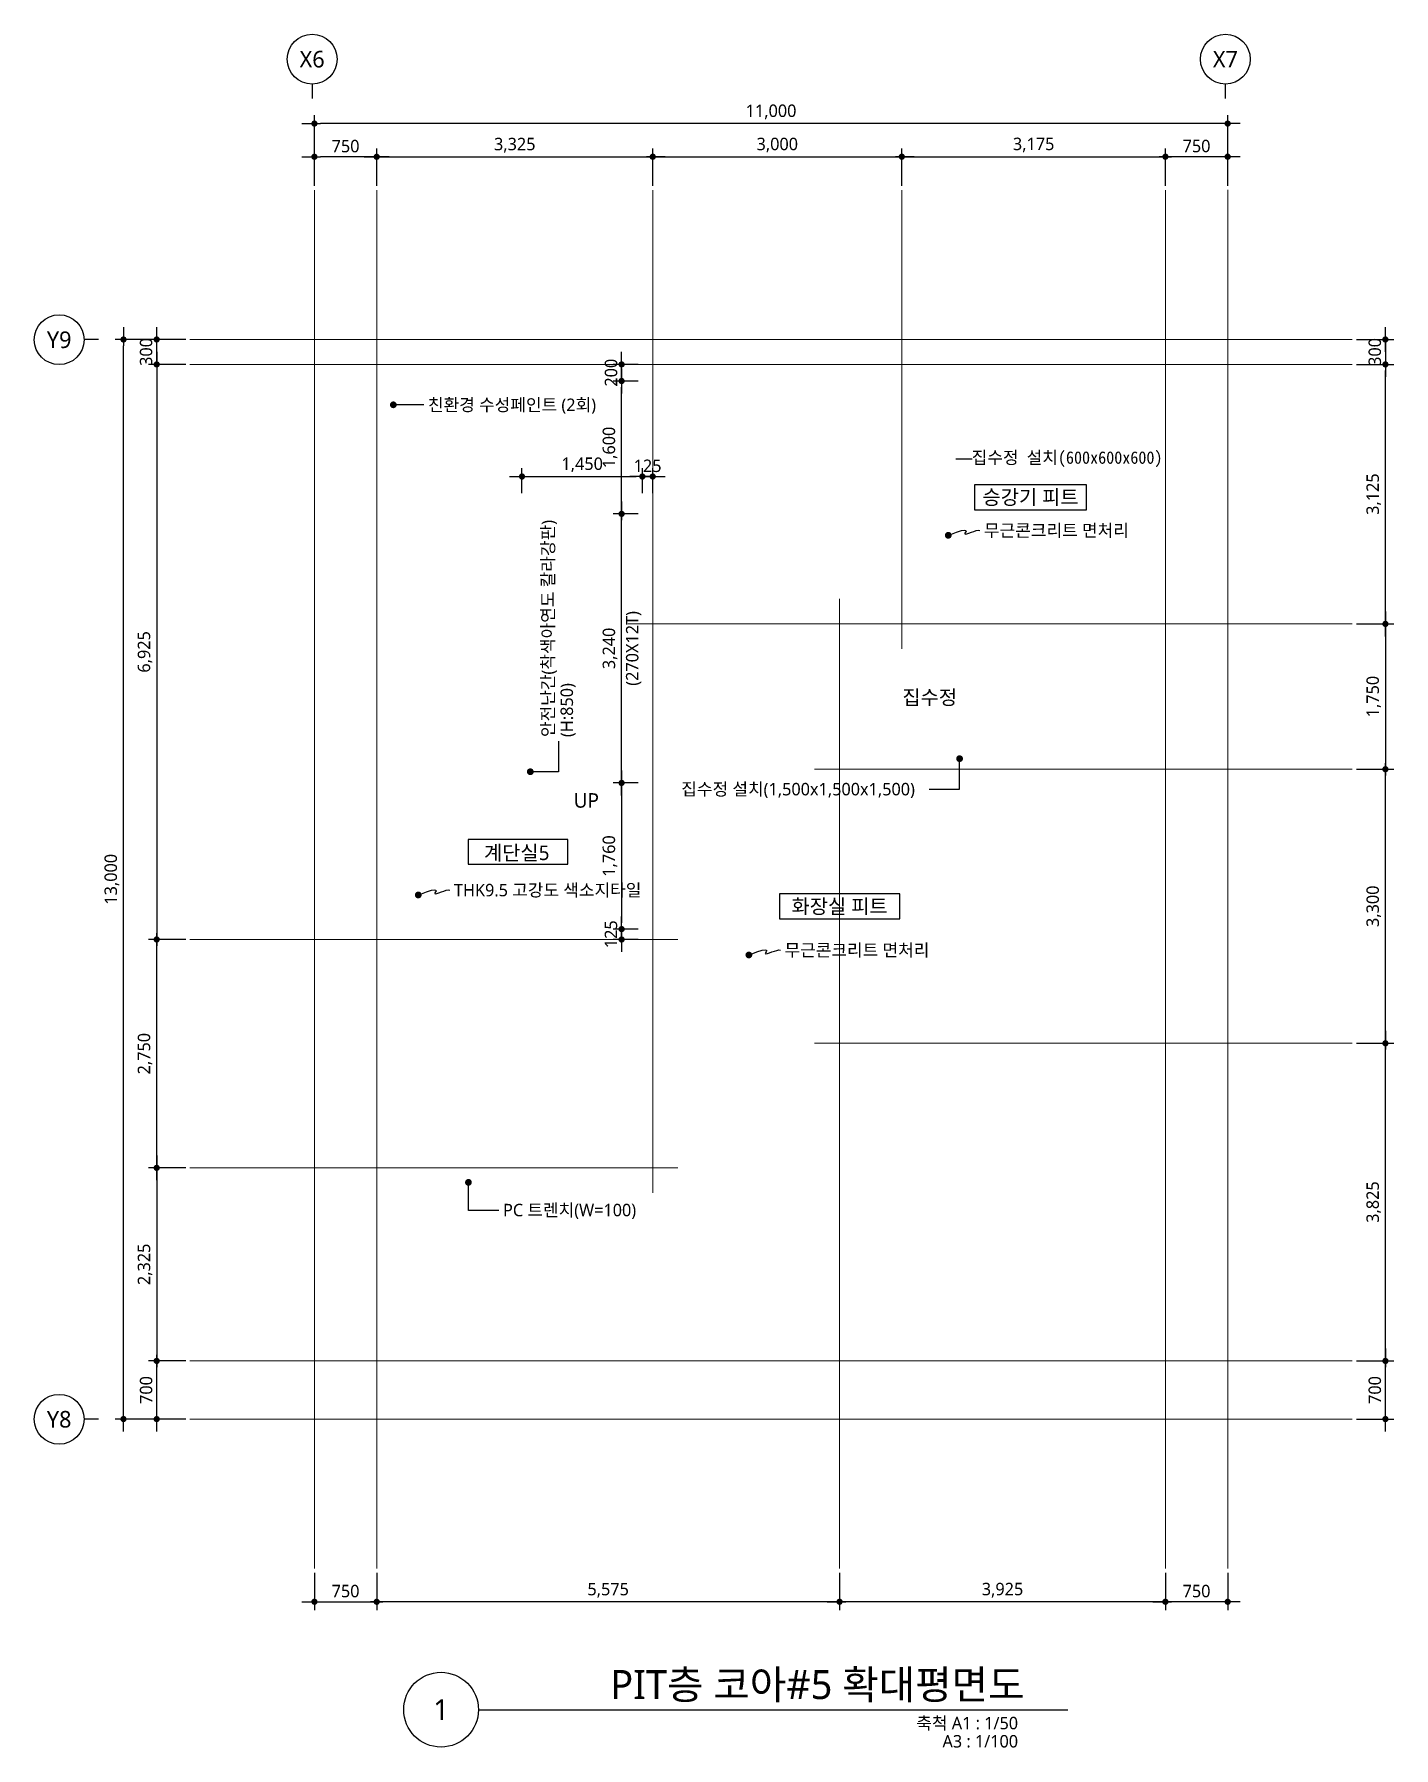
# Model space of a CAD drawing. Header units: millimetres. Extents: x 3320976 to 3527701, y 1183647 to 1243117.
# Drawn here: x 3320976 to 3337351, y 1221647 to 1242280 of the extents above; entities that cross this region are included whole.
import ezdxf
from ezdxf.enums import TextEntityAlignment as Align

# ---------------------------------------------------------------- set-up
doc = ezdxf.new("R2010")
doc.units = ezdxf.units.MM
doc.header["$MEASUREMENT"] = 0
doc.linetypes.add('CEN', pattern=[62, 60, -1, 0, -1])
doc.layers.get('0').update_dxf_attribs({"linetype": 'CONTINUOUS'})
for name, color, linetype, lineweight in [('A-AXIS-BUBL', 7, 'CONTINUOUS', 25), ('A-CNTL', 1, 'CEN', 15), ('A-DIMS', 7, 'CONTINUOUS', 25), ('A-MKXS-LEAD', 7, 'CONTINUOUS', 25), ('A-MKXS-TEXT1', 3, 'CONTINUOUS', 25), ('A-MKXX-NAME', 3, 'CONTINUOUS', 25), ('A-MKXX-SYMB', 7, 'CONTINUOUS', 25), ('A-XXXX-SYMB', 7, 'CONTINUOUS', 25), ('A-XXXX-TXT1', 3, 'CONTINUOUS', 25), ('A-XXXX-TXT2', 3, 'CONTINUOUS', 25)]:
    doc.layers.add(name, color=color, linetype=linetype, lineweight=lineweight)
doc.styles.add('HY울릉도L', font='')
doc.styles.add('돋움', font='')
doc.styles.add('맑은고딕', font='malgun.ttf')
doc.styles.get('HY울릉도L').set_extended_font_data('HYwulM')
doc.styles.get('돋움').set_extended_font_data('DotumChe')
doc.dimstyles.new('CDIM', dxfattribs={"dimtxt": 3, "dimasz": 1.5, "dimexe": 2, "dimexo": 1, "dimgap": 1, "dimtad": 1, "dimdec": 0, "dimrnd": 0.5, "dimzin": 0, "dimdsep": 32, "dimlunit": 6, "dimtxsty": 'HY울릉도L', "dimblk1": '_CIDOT', "dimblk2": '_CIDOT', "dimsah": 1, "dimcen": 5.5, "dimclrd": 2, "dimclre": 2, "dimclrt": 7, "dimadec": 0, "dimazin": 0, "dimtfac": 1, "dimtdec": 0, "dimtix": 1, "dimtmove": 2, "dimatfit": 1, "dimldrblk": '_CIDOT', "dimfxl": 1, "dimtolj": 1, "dimtzin": 0, "dimlwd": -1, "dimarcsym": 0})

# ---------------------------------------------------------------- blocks, each defined once
blk = doc.blocks.new('_CIDOT')
at = {"color": 0, "linetype": 'ByBlock'}
blk.add_line((2, 0), (-1, 0), dxfattribs=at)
at = {"color": 0, "linetype": 'ByBlock', "const_width": 0.5}
blk.add_lwpolyline([(-0.25, 0, 1), (0.25, 0, 1)], format="xyb", close=True, dxfattribs=at)
blk = doc.blocks.new('*D107')
at = {"layer": 'A-DIMS', "lineweight": -2, "transparency": 16777216}
for p, q in [((3324351, 1240455), (3324351, 1241305)), ((3335351, 1240455), (3335351, 1241305))]:
    blk.add_line(p, q, dxfattribs=at)
at = {"layer": 'A-DIMS', "transparency": 16777216}
blk.add_line((3335276, 1241205), (3324426, 1241205), dxfattribs=at)
at = {"layer": 'A-DIMS', "transparency": 16777216, "xscale": 75, "yscale": 75, "zscale": 75, "rotation": 180}
blk.add_blockref('_CIDOT', (3324351, 1241205), dxfattribs=at)
at = {"layer": 'A-DIMS', "transparency": 16777216, "xscale": 75, "yscale": 75, "zscale": 75}
blk.add_blockref('_CIDOT', (3335351, 1241205), dxfattribs=at)
at = {"layer": 'A-DIMS', "color": 3, "transparency": 16777216, "insert": (3329851, 1241346), "char_height": 150, "attachment_point": 5, "style": '맑은고딕'}
blk.add_mtext('\\A1;11,000', dxfattribs=at)
blk = doc.blocks.new('*D108')
at = {"layer": 'A-DIMS', "lineweight": -2, "transparency": 16777216}
for p, q in [((3324351, 1240455), (3324351, 1240905)), ((3325101, 1240455), (3325101, 1240905))]:
    blk.add_line(p, q, dxfattribs=at)
at = {"layer": 'A-DIMS', "transparency": 16777216}
blk.add_line((3325026, 1240805), (3324426, 1240805), dxfattribs=at)
at = {"layer": 'A-DIMS', "transparency": 16777216, "xscale": 75, "yscale": 75, "zscale": 75, "rotation": 180}
blk.add_blockref('_CIDOT', (3324351, 1240805), dxfattribs=at)
at = {"layer": 'A-DIMS', "transparency": 16777216, "xscale": 75, "yscale": 75, "zscale": 75}
blk.add_blockref('_CIDOT', (3325101, 1240805), dxfattribs=at)
at = {"layer": 'A-DIMS', "color": 3, "transparency": 16777216, "insert": (3324726, 1240933), "char_height": 150, "attachment_point": 5, "style": '맑은고딕'}
blk.add_mtext('\\A1;750', dxfattribs=at)
blk = doc.blocks.new('*D109')
at = {"layer": 'A-DIMS', "lineweight": -2, "transparency": 16777216}
for p, q in [((3322801, 1238605), (3321951, 1238605)), ((3322801, 1225605), (3321951, 1225605))]:
    blk.add_line(p, q, dxfattribs=at)
at = {"layer": 'A-DIMS', "transparency": 16777216}
blk.add_line((3322051, 1225680), (3322051, 1238530), dxfattribs=at)
at = {"layer": 'A-DIMS', "transparency": 16777216, "xscale": 75, "yscale": 75, "zscale": 75}
for p, rotation in [((3322051, 1238605), 90), ((3322051, 1225605), 270)]:
    blk.add_blockref('_CIDOT', p, dxfattribs=dict(at, rotation=rotation))
at = {"layer": 'A-DIMS', "color": 3, "transparency": 16777216, "insert": (3321911, 1232105), "char_height": 150, "attachment_point": 5, "rotation": 90, "style": '맑은고딕'}
blk.add_mtext('\\A1;13,000', dxfattribs=at)
blk = doc.blocks.new('*D110')
at = {"layer": 'A-DIMS', "lineweight": -2, "transparency": 16777216}
for p, q in [((3322801, 1226305), (3322351, 1226305)), ((3322801, 1225605), (3322351, 1225605))]:
    blk.add_line(p, q, dxfattribs=at)
at = {"layer": 'A-DIMS', "transparency": 16777216}
blk.add_line((3322451, 1225680), (3322451, 1226230), dxfattribs=at)
at = {"layer": 'A-DIMS', "transparency": 16777216, "xscale": 75, "yscale": 75, "zscale": 75}
for p, rotation in [((3322451, 1226305), 90), ((3322451, 1225605), 270)]:
    blk.add_blockref('_CIDOT', p, dxfattribs=dict(at, rotation=rotation))
at = {"layer": 'A-DIMS', "color": 3, "transparency": 16777216, "insert": (3322324, 1225955), "char_height": 150, "attachment_point": 5, "rotation": 90, "style": '맑은고딕'}
blk.add_mtext('\\A1;700', dxfattribs=at)
blk = doc.blocks.new('*D111')
at = {"layer": 'A-DIMS', "lineweight": -2, "transparency": 16777216}
for p, q in [((3322801, 1238605), (3322351, 1238605)), ((3322801, 1238305), (3322351, 1238305))]:
    blk.add_line(p, q, dxfattribs=at)
at = {"layer": 'A-DIMS', "transparency": 16777216}
for p, q in [((3322451, 1238680), (3322451, 1238755)), ((3322451, 1238305), (3322451, 1238605)), ((3322451, 1238230), (3322451, 1238155))]:
    blk.add_line(p, q, dxfattribs=at)
at = {"layer": 'A-DIMS', "transparency": 16777216, "xscale": 75, "yscale": 75, "zscale": 75}
for p, rotation in [((3322451, 1238605), 270), ((3322451, 1238305), 90)]:
    blk.add_blockref('_CIDOT', p, dxfattribs=dict(at, rotation=rotation))
at = {"layer": 'A-DIMS', "color": 3, "transparency": 16777216, "insert": (3322324, 1238455), "char_height": 150, "attachment_point": 5, "rotation": 90, "style": '맑은고딕'}
blk.add_mtext('\\A1;300', dxfattribs=at)
blk = doc.blocks.new('*D112')
at = {"layer": 'A-DIMS', "lineweight": -2, "transparency": 16777216}
for p, q in [((3336901, 1230130), (3337351, 1230130)), ((3336901, 1226305), (3337351, 1226305))]:
    blk.add_line(p, q, dxfattribs=at)
at = {"layer": 'A-DIMS', "transparency": 16777216}
blk.add_line((3337251, 1226380), (3337251, 1230055), dxfattribs=at)
at = {"layer": 'A-DIMS', "transparency": 16777216, "xscale": 75, "yscale": 75, "zscale": 75}
for p, rotation in [((3337251, 1230130), 90), ((3337251, 1226305), 270)]:
    blk.add_blockref('_CIDOT', p, dxfattribs=dict(at, rotation=rotation))
at = {"layer": 'A-DIMS', "color": 3, "transparency": 16777216, "insert": (3337111, 1228218), "char_height": 150, "attachment_point": 5, "rotation": 90, "style": '맑은고딕'}
blk.add_mtext('\\A1;3,825', dxfattribs=at)
blk = doc.blocks.new('*D113')
at = {"layer": 'A-DIMS', "lineweight": -2, "transparency": 16777216}
for p, q in [((3336901, 1226305), (3337351, 1226305)), ((3336901, 1225605), (3337351, 1225605))]:
    blk.add_line(p, q, dxfattribs=at)
at = {"layer": 'A-DIMS', "transparency": 16777216}
blk.add_line((3337251, 1225680), (3337251, 1226230), dxfattribs=at)
at = {"layer": 'A-DIMS', "transparency": 16777216, "xscale": 75, "yscale": 75, "zscale": 75}
for p, rotation in [((3337251, 1226305), 90), ((3337251, 1225605), 270)]:
    blk.add_blockref('_CIDOT', p, dxfattribs=dict(at, rotation=rotation))
at = {"layer": 'A-DIMS', "color": 3, "transparency": 16777216, "insert": (3337124, 1225955), "char_height": 150, "attachment_point": 5, "rotation": 90, "style": '맑은고딕'}
blk.add_mtext('\\A1;700', dxfattribs=at)
blk = doc.blocks.new('*D114')
at = {"layer": 'A-DIMS', "lineweight": -2, "transparency": 16777216}
for p, q in [((3334601, 1223755), (3334601, 1223305)), ((3335351, 1223755), (3335351, 1223305))]:
    blk.add_line(p, q, dxfattribs=at)
at = {"layer": 'A-DIMS', "transparency": 16777216}
blk.add_line((3335276, 1223405), (3334676, 1223405), dxfattribs=at)
at = {"layer": 'A-DIMS', "transparency": 16777216, "xscale": 75, "yscale": 75, "zscale": 75, "rotation": 180}
blk.add_blockref('_CIDOT', (3334601, 1223405), dxfattribs=at)
at = {"layer": 'A-DIMS', "transparency": 16777216, "xscale": 75, "yscale": 75, "zscale": 75}
blk.add_blockref('_CIDOT', (3335351, 1223405), dxfattribs=at)
at = {"layer": 'A-DIMS', "color": 3, "transparency": 16777216, "insert": (3334976, 1223533), "char_height": 150, "attachment_point": 5, "style": '맑은고딕'}
blk.add_mtext('\\A1;750', dxfattribs=at)
blk = doc.blocks.new('*D125')
at = {"layer": 'A-DIMS', "lineweight": -2, "transparency": 16777216}
for p, q in [((3322801, 1238305), (3322351, 1238305)), ((3322801, 1231380), (3322351, 1231380))]:
    blk.add_line(p, q, dxfattribs=at)
at = {"layer": 'A-DIMS', "transparency": 16777216}
blk.add_line((3322451, 1238230), (3322451, 1231455), dxfattribs=at)
at = {"layer": 'A-DIMS', "transparency": 16777216, "xscale": 75, "yscale": 75, "zscale": 75}
for p, rotation in [((3322451, 1238305), 90), ((3322451, 1231380), 270)]:
    blk.add_blockref('_CIDOT', p, dxfattribs=dict(at, rotation=rotation))
at = {"layer": 'A-DIMS', "color": 3, "transparency": 16777216, "insert": (3322311, 1234843), "char_height": 150, "attachment_point": 5, "rotation": 90, "style": '맑은고딕'}
blk.add_mtext('\\A1;6,925', dxfattribs=at)
blk = doc.blocks.new('*D126')
at = {"layer": 'A-DIMS', "lineweight": -2, "transparency": 16777216}
for p, q in [((3322801, 1228630), (3322351, 1228630)), ((3322801, 1226305), (3322351, 1226305))]:
    blk.add_line(p, q, dxfattribs=at)
at = {"layer": 'A-DIMS', "transparency": 16777216}
blk.add_line((3322451, 1228555), (3322451, 1226380), dxfattribs=at)
at = {"layer": 'A-DIMS', "transparency": 16777216, "xscale": 75, "yscale": 75, "zscale": 75}
for p, rotation in [((3322451, 1228630), 90), ((3322451, 1226305), 270)]:
    blk.add_blockref('_CIDOT', p, dxfattribs=dict(at, rotation=rotation))
at = {"layer": 'A-DIMS', "color": 3, "transparency": 16777216, "insert": (3322311, 1227468), "char_height": 150, "attachment_point": 5, "rotation": 90, "style": '맑은고딕'}
blk.add_mtext('\\A1;2,325', dxfattribs=at)
blk = doc.blocks.new('*D127')
at = {"layer": 'A-DIMS', "lineweight": -2, "transparency": 16777216}
for p, q in [((3322801, 1231380), (3322351, 1231380)), ((3322801, 1228630), (3322351, 1228630))]:
    blk.add_line(p, q, dxfattribs=at)
at = {"layer": 'A-DIMS', "transparency": 16777216}
blk.add_line((3322451, 1228705), (3322451, 1231305), dxfattribs=at)
at = {"layer": 'A-DIMS', "transparency": 16777216, "xscale": 75, "yscale": 75, "zscale": 75}
for p, rotation in [((3322451, 1231380), 90), ((3322451, 1228630), 270)]:
    blk.add_blockref('_CIDOT', p, dxfattribs=dict(at, rotation=rotation))
at = {"layer": 'A-DIMS', "color": 3, "transparency": 16777216, "insert": (3322311, 1230005), "char_height": 150, "attachment_point": 5, "rotation": 90, "style": '맑은고딕'}
blk.add_mtext('\\A1;2,750', dxfattribs=at)
blk = doc.blocks.new('*D115')
at = {"layer": 'A-DIMS', "lineweight": -2, "transparency": 16777216}
for p, q in [((3330676, 1223755), (3330676, 1223305)), ((3334601, 1223755), (3334601, 1223305))]:
    blk.add_line(p, q, dxfattribs=at)
at = {"layer": 'A-DIMS', "transparency": 16777216}
blk.add_line((3334526, 1223405), (3330751, 1223405), dxfattribs=at)
at = {"layer": 'A-DIMS', "transparency": 16777216, "xscale": 75, "yscale": 75, "zscale": 75, "rotation": 180}
blk.add_blockref('_CIDOT', (3330676, 1223405), dxfattribs=at)
at = {"layer": 'A-DIMS', "transparency": 16777216, "xscale": 75, "yscale": 75, "zscale": 75}
blk.add_blockref('_CIDOT', (3334601, 1223405), dxfattribs=at)
at = {"layer": 'A-DIMS', "color": 3, "transparency": 16777216, "insert": (3332639, 1223545), "char_height": 150, "attachment_point": 5, "style": '맑은고딕'}
blk.add_mtext('\\A1;3,925', dxfattribs=at)
blk = doc.blocks.new('*D116')
at = {"layer": 'A-DIMS', "lineweight": -2, "transparency": 16777216}
for p, q in [((3324351, 1223755), (3324351, 1223305)), ((3325101, 1223755), (3325101, 1223305))]:
    blk.add_line(p, q, dxfattribs=at)
at = {"layer": 'A-DIMS', "transparency": 16777216}
blk.add_line((3324426, 1223405), (3325026, 1223405), dxfattribs=at)
at = {"layer": 'A-DIMS', "transparency": 16777216, "xscale": 75, "yscale": 75, "zscale": 75, "rotation": 180}
blk.add_blockref('_CIDOT', (3324351, 1223405), dxfattribs=at)
at = {"layer": 'A-DIMS', "transparency": 16777216, "xscale": 75, "yscale": 75, "zscale": 75}
blk.add_blockref('_CIDOT', (3325101, 1223405), dxfattribs=at)
at = {"layer": 'A-DIMS', "color": 3, "transparency": 16777216, "insert": (3324726, 1223533), "char_height": 150, "attachment_point": 5, "style": '맑은고딕'}
blk.add_mtext('\\A1;750', dxfattribs=at)
blk = doc.blocks.new('*D117')
at = {"layer": 'A-DIMS', "lineweight": -2, "transparency": 16777216}
for p, q in [((3325101, 1223755), (3325101, 1223305)), ((3330676, 1223755), (3330676, 1223305))]:
    blk.add_line(p, q, dxfattribs=at)
at = {"layer": 'A-DIMS', "transparency": 16777216}
blk.add_line((3330601, 1223405), (3325176, 1223405), dxfattribs=at)
at = {"layer": 'A-DIMS', "transparency": 16777216, "xscale": 75, "yscale": 75, "zscale": 75, "rotation": 180}
blk.add_blockref('_CIDOT', (3325101, 1223405), dxfattribs=at)
at = {"layer": 'A-DIMS', "transparency": 16777216, "xscale": 75, "yscale": 75, "zscale": 75}
blk.add_blockref('_CIDOT', (3330676, 1223405), dxfattribs=at)
at = {"layer": 'A-DIMS', "color": 3, "transparency": 16777216, "insert": (3327889, 1223544), "char_height": 150, "attachment_point": 5, "style": '맑은고딕'}
blk.add_mtext('\\A1;5,575', dxfattribs=at)
blk = doc.blocks.new('*D118')
at = {"layer": 'A-DIMS', "lineweight": -2, "transparency": 16777216}
for p, q in [((3336901, 1235180), (3337351, 1235180)), ((3336901, 1233430), (3337351, 1233430))]:
    blk.add_line(p, q, dxfattribs=at)
at = {"layer": 'A-DIMS', "transparency": 16777216}
blk.add_line((3337251, 1235105), (3337251, 1233505), dxfattribs=at)
at = {"layer": 'A-DIMS', "transparency": 16777216, "xscale": 75, "yscale": 75, "zscale": 75}
for p, rotation in [((3337251, 1235180), 90), ((3337251, 1233430), 270)]:
    blk.add_blockref('_CIDOT', p, dxfattribs=dict(at, rotation=rotation))
at = {"layer": 'A-DIMS', "color": 3, "transparency": 16777216, "insert": (3337111, 1234305), "char_height": 150, "attachment_point": 5, "rotation": 90, "style": '맑은고딕'}
blk.add_mtext('\\A1;1,750', dxfattribs=at)
blk = doc.blocks.new('*D119')
at = {"layer": 'A-DIMS', "lineweight": -2, "transparency": 16777216}
for p, q in [((3336901, 1238605), (3337351, 1238605)), ((3336901, 1238305), (3337351, 1238305))]:
    blk.add_line(p, q, dxfattribs=at)
at = {"layer": 'A-DIMS', "transparency": 16777216}
for p, q in [((3337251, 1238680), (3337251, 1238755)), ((3337251, 1238605), (3337251, 1238305)), ((3337251, 1238230), (3337251, 1238155))]:
    blk.add_line(p, q, dxfattribs=at)
at = {"layer": 'A-DIMS', "transparency": 16777216, "xscale": 75, "yscale": 75, "zscale": 75}
for p, rotation in [((3337251, 1238605), 270), ((3337251, 1238305), 90)]:
    blk.add_blockref('_CIDOT', p, dxfattribs=dict(at, rotation=rotation))
at = {"layer": 'A-DIMS', "color": 3, "transparency": 16777216, "insert": (3337124, 1238455), "char_height": 150, "attachment_point": 5, "rotation": 90, "style": '맑은고딕'}
blk.add_mtext('\\A1;300', dxfattribs=at)
blk = doc.blocks.new('*D120')
at = {"layer": 'A-DIMS', "lineweight": -2, "transparency": 16777216}
for p, q in [((3336901, 1238305), (3337351, 1238305)), ((3336901, 1235180), (3337351, 1235180))]:
    blk.add_line(p, q, dxfattribs=at)
at = {"layer": 'A-DIMS', "transparency": 16777216}
blk.add_line((3337251, 1235255), (3337251, 1238230), dxfattribs=at)
at = {"layer": 'A-DIMS', "transparency": 16777216, "xscale": 75, "yscale": 75, "zscale": 75}
for p, rotation in [((3337251, 1238305), 90), ((3337251, 1235180), 270)]:
    blk.add_blockref('_CIDOT', p, dxfattribs=dict(at, rotation=rotation))
at = {"layer": 'A-DIMS', "color": 3, "transparency": 16777216, "insert": (3337111, 1236743), "char_height": 150, "attachment_point": 5, "rotation": 90, "style": '맑은고딕'}
blk.add_mtext('\\A1;3,125', dxfattribs=at)
blk = doc.blocks.new('*D121')
at = {"layer": 'A-DIMS', "lineweight": -2, "transparency": 16777216}
for p, q in [((3334601, 1240456), (3334601, 1240906)), ((3335351, 1240455), (3335351, 1240906))]:
    blk.add_line(p, q, dxfattribs=at)
at = {"layer": 'A-DIMS', "transparency": 16777216}
blk.add_line((3335276, 1240806), (3334676, 1240806), dxfattribs=at)
at = {"layer": 'A-DIMS', "transparency": 16777216, "xscale": 75, "yscale": 75, "zscale": 75, "rotation": 180}
blk.add_blockref('_CIDOT', (3334601, 1240806), dxfattribs=at)
at = {"layer": 'A-DIMS', "transparency": 16777216, "xscale": 75, "yscale": 75, "zscale": 75}
blk.add_blockref('_CIDOT', (3335351, 1240806), dxfattribs=at)
at = {"layer": 'A-DIMS', "color": 3, "transparency": 16777216, "insert": (3334976, 1240934), "char_height": 150, "attachment_point": 5, "style": '맑은고딕'}
blk.add_mtext('\\A1;750', dxfattribs=at)
blk = doc.blocks.new('*D122')
at = {"layer": 'A-DIMS', "lineweight": -2, "transparency": 16777216}
for p, q in [((3331426, 1240455), (3331426, 1240906)), ((3334601, 1240456), (3334601, 1240906))]:
    blk.add_line(p, q, dxfattribs=at)
at = {"layer": 'A-DIMS', "transparency": 16777216}
blk.add_line((3331501, 1240806), (3334526, 1240806), dxfattribs=at)
at = {"layer": 'A-DIMS', "transparency": 16777216, "xscale": 75, "yscale": 75, "zscale": 75, "rotation": 180}
blk.add_blockref('_CIDOT', (3331426, 1240806), dxfattribs=at)
at = {"layer": 'A-DIMS', "transparency": 16777216, "xscale": 75, "yscale": 75, "zscale": 75}
blk.add_blockref('_CIDOT', (3334601, 1240806), dxfattribs=at)
at = {"layer": 'A-DIMS', "color": 3, "transparency": 16777216, "insert": (3333014, 1240947), "char_height": 150, "attachment_point": 5, "style": '맑은고딕'}
blk.add_mtext('\\A1;3,175', dxfattribs=at)
blk = doc.blocks.new('*D123')
at = {"layer": 'A-DIMS', "lineweight": -2, "transparency": 16777216}
for p, q in [((3325101, 1240455), (3325101, 1240905)), ((3328426, 1240455), (3328426, 1240905))]:
    blk.add_line(p, q, dxfattribs=at)
at = {"layer": 'A-DIMS', "transparency": 16777216}
blk.add_line((3325176, 1240805), (3328351, 1240805), dxfattribs=at)
at = {"layer": 'A-DIMS', "transparency": 16777216, "xscale": 75, "yscale": 75, "zscale": 75, "rotation": 180}
blk.add_blockref('_CIDOT', (3325101, 1240805), dxfattribs=at)
at = {"layer": 'A-DIMS', "transparency": 16777216, "xscale": 75, "yscale": 75, "zscale": 75}
blk.add_blockref('_CIDOT', (3328426, 1240805), dxfattribs=at)
at = {"layer": 'A-DIMS', "color": 3, "transparency": 16777216, "insert": (3326764, 1240945), "char_height": 150, "attachment_point": 5, "style": '맑은고딕'}
blk.add_mtext('\\A1;3,325', dxfattribs=at)
blk = doc.blocks.new('*D124')
at = {"layer": 'A-DIMS', "lineweight": -2, "transparency": 16777216}
for p, q in [((3328426, 1240455), (3328426, 1240906)), ((3331426, 1240456), (3331426, 1240906))]:
    blk.add_line(p, q, dxfattribs=at)
at = {"layer": 'A-DIMS', "transparency": 16777216}
blk.add_line((3328501, 1240806), (3331351, 1240806), dxfattribs=at)
at = {"layer": 'A-DIMS', "transparency": 16777216, "xscale": 75, "yscale": 75, "zscale": 75, "rotation": 180}
blk.add_blockref('_CIDOT', (3328426, 1240806), dxfattribs=at)
at = {"layer": 'A-DIMS', "transparency": 16777216, "xscale": 75, "yscale": 75, "zscale": 75}
blk.add_blockref('_CIDOT', (3331426, 1240806), dxfattribs=at)
at = {"layer": 'A-DIMS', "color": 3, "transparency": 16777216, "insert": (3329926, 1240946), "char_height": 150, "attachment_point": 5, "style": '맑은고딕'}
blk.add_mtext('\\A1;3,000', dxfattribs=at)
blk = doc.blocks.new('*D128')
at = {"layer": 'A-DIMS', "lineweight": -2, "transparency": 16777216}
for p, q in [((3336901, 1233430), (3337351, 1233430)), ((3336901, 1230130), (3337351, 1230130))]:
    blk.add_line(p, q, dxfattribs=at)
at = {"layer": 'A-DIMS', "transparency": 16777216}
blk.add_line((3337251, 1230205), (3337251, 1233355), dxfattribs=at)
at = {"layer": 'A-DIMS', "transparency": 16777216, "xscale": 75, "yscale": 75, "zscale": 75}
for p, rotation in [((3337251, 1233430), 90), ((3337251, 1230130), 270)]:
    blk.add_blockref('_CIDOT', p, dxfattribs=dict(at, rotation=rotation))
at = {"layer": 'A-DIMS', "color": 3, "transparency": 16777216, "insert": (3337111, 1231780), "char_height": 150, "attachment_point": 5, "rotation": 90, "style": '맑은고딕'}
blk.add_mtext('\\A1;3,300', dxfattribs=at)
blk = doc.blocks.new('*D209')
at = {"layer": 'A-DIMS', "lineweight": -2, "transparency": 16777216}
for p, q in [((3326851, 1236755), (3326851, 1237055)), ((3328301, 1236755), (3328301, 1237055))]:
    blk.add_line(p, q, dxfattribs=at)
at = {"layer": 'A-DIMS', "transparency": 16777216}
blk.add_line((3326926, 1236955), (3328226, 1236955), dxfattribs=at)
at = {"layer": 'A-DIMS', "transparency": 16777216, "xscale": 75, "yscale": 75, "zscale": 75, "rotation": 180}
blk.add_blockref('_CIDOT', (3326851, 1236955), dxfattribs=at)
at = {"layer": 'A-DIMS', "transparency": 16777216, "xscale": 75, "yscale": 75, "zscale": 75}
blk.add_blockref('_CIDOT', (3328301, 1236955), dxfattribs=at)
at = {"layer": 'A-DIMS', "color": 3, "transparency": 16777216, "insert": (3327576, 1237096), "char_height": 150, "attachment_point": 5, "style": '맑은고딕'}
blk.add_mtext('\\A1;1,450', dxfattribs=at)
blk = doc.blocks.new('*D210')
at = {"layer": 'A-DIMS', "transparency": 16777216}
for p, q in [((3328226, 1236955), (3328151, 1236955)), ((3328426, 1236955), (3328301, 1236955)), ((3328501, 1236955), (3328576, 1236955))]:
    blk.add_line(p, q, dxfattribs=at)
at = {"layer": 'A-DIMS', "lineweight": -2, "transparency": 16777216}
for p, q in [((3328301, 1236755), (3328301, 1237055)), ((3328426, 1236755), (3328426, 1237055))]:
    blk.add_line(p, q, dxfattribs=at)
at = {"layer": 'A-DIMS', "transparency": 16777216, "xscale": 75, "yscale": 75, "zscale": 75}
blk.add_blockref('_CIDOT', (3328301, 1236955), dxfattribs=at)
at = {"layer": 'A-DIMS', "transparency": 16777216, "xscale": 75, "yscale": 75, "zscale": 75, "rotation": 180}
blk.add_blockref('_CIDOT', (3328426, 1236955), dxfattribs=at)
at = {"layer": 'A-DIMS', "color": 3, "transparency": 16777216, "insert": (3328364, 1237083), "char_height": 150, "attachment_point": 5, "style": '맑은고딕'}
blk.add_mtext('\\A1;125', dxfattribs=at)
blk = doc.blocks.new('*D211')
at = {"layer": 'A-DIMS', "lineweight": -2, "transparency": 16777216}
for p, q in [((3328251, 1236505), (3327951, 1236505)), ((3328251, 1233265), (3327951, 1233265))]:
    blk.add_line(p, q, dxfattribs=at)
at = {"layer": 'A-DIMS', "transparency": 16777216}
blk.add_line((3328051, 1233340), (3328051, 1236430), dxfattribs=at)
at = {"layer": 'A-DIMS', "transparency": 16777216, "xscale": 75, "yscale": 75, "zscale": 75}
for p, rotation in [((3328051, 1236505), 90), ((3328051, 1233265), 270)]:
    blk.add_blockref('_CIDOT', p, dxfattribs=dict(at, rotation=rotation))
at = {"layer": 'A-DIMS', "color": 3, "transparency": 16777216, "char_height": 150, "attachment_point": 5, "rotation": 90, "style": '맑은고딕'}
for s, insert in [('\\A1;(270X12T)', (3328195, 1234885)), ('\\A1;3,240', (3327911, 1234885))]:
    blk.add_mtext(s, dxfattribs=dict(at, insert=insert))
blk = doc.blocks.new('*D212')
at = {"layer": 'A-DIMS', "lineweight": -2, "transparency": 16777216}
for p, q in [((3328251, 1233265), (3327951, 1233265)), ((3328251, 1231505), (3327951, 1231505))]:
    blk.add_line(p, q, dxfattribs=at)
at = {"layer": 'A-DIMS', "transparency": 16777216}
blk.add_line((3328051, 1233190), (3328051, 1231580), dxfattribs=at)
at = {"layer": 'A-DIMS', "transparency": 16777216, "xscale": 75, "yscale": 75, "zscale": 75}
for p, rotation in [((3328051, 1233265), 90), ((3328051, 1231505), 270)]:
    blk.add_blockref('_CIDOT', p, dxfattribs=dict(at, rotation=rotation))
at = {"layer": 'A-DIMS', "color": 3, "transparency": 16777216, "insert": (3327911, 1232385), "char_height": 150, "attachment_point": 5, "rotation": 90, "style": '맑은고딕'}
blk.add_mtext('\\A1;1,760', dxfattribs=at)
blk = doc.blocks.new('*D213')
at = {"layer": 'A-DIMS', "lineweight": -2, "transparency": 16777216}
for p, q in [((3328251, 1238105), (3327951, 1238105)), ((3328251, 1236505), (3327951, 1236505))]:
    blk.add_line(p, q, dxfattribs=at)
at = {"layer": 'A-DIMS', "transparency": 16777216}
blk.add_line((3328051, 1236580), (3328051, 1238030), dxfattribs=at)
at = {"layer": 'A-DIMS', "transparency": 16777216, "xscale": 75, "yscale": 75, "zscale": 75}
for p, rotation in [((3328051, 1238105), 90), ((3328051, 1236505), 270)]:
    blk.add_blockref('_CIDOT', p, dxfattribs=dict(at, rotation=rotation))
at = {"layer": 'A-DIMS', "color": 3, "transparency": 16777216, "insert": (3327911, 1237305), "char_height": 150, "attachment_point": 5, "rotation": 90, "style": '맑은고딕'}
blk.add_mtext('\\A1;1,600', dxfattribs=at)
blk = doc.blocks.new('*D214')
at = {"layer": 'A-DIMS', "transparency": 16777216}
for p, q in [((3328051, 1238380), (3328051, 1238455)), ((3328051, 1238105), (3328051, 1238305)), ((3328051, 1238030), (3328051, 1237955))]:
    blk.add_line(p, q, dxfattribs=at)
at = {"layer": 'A-DIMS', "lineweight": -2, "transparency": 16777216}
for p, q in [((3328251, 1238305), (3327951, 1238305)), ((3328251, 1238105), (3327951, 1238105))]:
    blk.add_line(p, q, dxfattribs=at)
at = {"layer": 'A-DIMS', "transparency": 16777216, "xscale": 75, "yscale": 75, "zscale": 75}
for p, rotation in [((3328051, 1238305), 270), ((3328051, 1238105), 90)]:
    blk.add_blockref('_CIDOT', p, dxfattribs=dict(at, rotation=rotation))
at = {"layer": 'A-DIMS', "color": 3, "transparency": 16777216, "insert": (3327924, 1238205), "char_height": 150, "attachment_point": 5, "rotation": 90, "style": '맑은고딕'}
blk.add_mtext('\\A1;200', dxfattribs=at)
blk = doc.blocks.new('*D215')
at = {"layer": 'A-DIMS', "transparency": 16777216}
for p, q in [((3328051, 1231580), (3328051, 1231655)), ((3328051, 1231505), (3328051, 1231380)), ((3328051, 1231305), (3328051, 1231230))]:
    blk.add_line(p, q, dxfattribs=at)
at = {"layer": 'A-DIMS', "lineweight": -2, "transparency": 16777216}
for p, q in [((3328251, 1231505), (3327951, 1231505)), ((3328251, 1231380), (3327951, 1231380))]:
    blk.add_line(p, q, dxfattribs=at)
at = {"layer": 'A-DIMS', "transparency": 16777216, "xscale": 75, "yscale": 75, "zscale": 75}
for p, rotation in [((3328051, 1231505), 270), ((3328051, 1231380), 90)]:
    blk.add_blockref('_CIDOT', p, dxfattribs=dict(at, rotation=rotation))
at = {"layer": 'A-DIMS', "color": 3, "transparency": 16777216, "insert": (3327923, 1231443), "char_height": 150, "attachment_point": 5, "rotation": 90, "style": '맑은고딕'}
blk.add_mtext('\\A1;125', dxfattribs=at)

msp = doc.modelspace()

# ---------------------------------------------------------------- linework, layer by layer
at = {"layer": 'A-AXIS-BUBL', "ltscale": 0.2}
for p, q in [((3324326.3, 1241505.4), (3324326.3, 1241680.4)), ((3335326.3, 1241505.4), (3335326.3, 1241680.4)), ((3321751.3, 1238605.4), (3321576.3, 1238605.4)), ((3321751.3, 1225605.4), (3321576.3, 1225605.4))]:
    msp.add_line(p, q, dxfattribs=at)
for centre in [(3324323.4, 1241980.4), (3335323.4, 1241980.4), (3321276.3, 1238602.5), (3321276.3, 1225602.5)]:
    msp.add_circle(centre, 300, dxfattribs=at)
at = {"layer": 'A-CNTL'}
for p, q in [((3324351.3, 1223804.8), (3324351.3, 1240404.8)), ((3325101.3, 1223804.8), (3325101.3, 1240404.8)), ((3328426.3, 1228330.4), (3328426.3, 1240404.8)), ((3331426.3, 1234880.4), (3331426.3, 1240404.8)), ((3334601.3, 1223804.8), (3334601.3, 1240404.8)), ((3335351.3, 1223805.4), (3335351.3, 1240405.4)), ((3322851.3, 1238605.4), (3336851.3, 1238605.4)), ((3322851.3, 1238305.4), (3336851.3, 1238305.4)), ((3330676.3, 1223804.8), (3330676.3, 1235480.4)), ((3328126.3, 1235180.4), (3336851.3, 1235180.4)), ((3330376.3, 1233430.4), (3336851.3, 1233430.4)), ((3322851.3, 1231380.4), (3328726.3, 1231380.4)), ((3330376.3, 1230130.4), (3336851.3, 1230130.4)), ((3322851.3, 1228630.4), (3328726.3, 1228630.4)), ((3322851.3, 1226305.4), (3336851.3, 1226305.4)), ((3322851.3, 1225605.4), (3336851.3, 1225605.4))]:
    msp.add_line(p, q, dxfattribs=at)
at = {"layer": 'A-MKXS-LEAD'}
msp.add_line((3332075.3, 1237167.4), (3332275.3, 1237167.4), dxfattribs=at)
at = {"layer": 'A-MKXS-LEAD', "const_width": 40}
for points in [[(3325280.6, 1237820.7, 1), (3325322, 1237816.5, 1)], [(3331965.3, 1236249, 1), (3332006.7, 1236244.9, 1)], [(3326953.4, 1233379.7, -1), (3326949.2, 1233421.1, -1)], [(3332101.2, 1233559.6, 1), (3332142.6, 1233555.4, 1)], [(3325581.4, 1231918, 1), (3325622.8, 1231913.9, 1)], [(3329563.1, 1231195.4, 1), (3329604.6, 1231191.3, 1)], [(3326185.3, 1228453.3, -1), (3326226.7, 1228457.5, -1)]]:
    msp.add_lwpolyline(points, format="xyb", close=True, dxfattribs=at)
at = {"layer": 'A-MKXS-LEAD'}
for points in [[(3325668.3, 1237818.6), (3325301.3, 1237818.6), (3325301.3, 1237818.6)], [(3331985.2, 1236246.7), (3332082.9, 1236283.5), (3332146.6, 1236303.4), (3332182.9, 1236309.9), (3332198.2, 1236306.4), (3332199.4, 1236296.5), (3332192.9, 1236283.7), (3332185.4, 1236271.5), (3332183.4, 1236263.4), (3332192.1, 1236262.1), (3332210.2, 1236266.5), (3332235.1, 1236274.7), (3332264, 1236284.8), (3332294.2, 1236294.9), (3332323, 1236303.1), (3332347.7, 1236307.4), (3332365.5, 1236305.9)], [(3327290.6, 1233767.4), (3327290.6, 1233400.4), (3326951.3, 1233400.4)], [(3331754.9, 1233190.5), (3332121.9, 1233190.5), (3332121.9, 1233190.5), (3332121.9, 1233190.5), (3332121.9, 1233557.5)], [(3325601.3, 1231915.6), (3325699, 1231952.5), (3325762.7, 1231972.4), (3325799, 1231978.8), (3325814.4, 1231975.3), (3325815.5, 1231965.4), (3325809, 1231952.6), (3325801.5, 1231940.4), (3325799.6, 1231932.4), (3325808.2, 1231931), (3325826.3, 1231935.4), (3325851.2, 1231943.7), (3325880.1, 1231953.8), (3325910.3, 1231963.9), (3325939.1, 1231972), (3325963.8, 1231976.3), (3325981.7, 1231974.9)], [(3329583, 1231193), (3329680.8, 1231229.9), (3329744.5, 1231249.8), (3329780.7, 1231256.2), (3329796.1, 1231252.7), (3329797.3, 1231242.8), (3329790.8, 1231230), (3329783.2, 1231217.8), (3329781.3, 1231209.8), (3329789.9, 1231208.5), (3329808.1, 1231212.8), (3329832.9, 1231221.1), (3329861.8, 1231231.2), (3329892, 1231241.3), (3329920.8, 1231249.4), (3329945.5, 1231253.7), (3329963.4, 1231252.3)], [(3326573, 1228116.1), (3326206, 1228116.1), (3326206, 1228455.4)]]:
    msp.add_lwpolyline(points, dxfattribs=at)
msp.add_lwpolyline([(3331851.3, 1237555.4, 0, 50, 0), (3331926.3, 1237425.5, 0, 0, 0), (3332075.3, 1237167.4, 0, 0, 0)], format="xyseb", dxfattribs=at)
at = {"layer": 'A-MKXX-SYMB'}
for points in [[(3333651.3, 1236855.4), (3332301.3, 1236855.4), (3332301.3, 1236555.4), (3333651.3, 1236555.4)], [(3327401.3, 1232585.4), (3326201.3, 1232585.4), (3326201.3, 1232285.4), (3327401.3, 1232285.4)], [(3331401.3, 1231929.3), (3329951.3, 1231929.3), (3329951.3, 1231629.3), (3331401.3, 1231629.3)]]:
    msp.add_lwpolyline(points, close=True, dxfattribs=at)
at = {"layer": 'A-XXXX-SYMB'}
msp.add_line((3326326.3, 1222105.4), (3333426.3, 1222105.4), dxfattribs=at)
msp.add_circle((3325876.3, 1222105.4), 450, dxfattribs=at)

# ---------------------------------------------------------------- texts
at = {"layer": 'A-MKXS-TEXT1', "style": '맑은고딕'}
for s, p in [('친환경 수성페인트 (2회)', (3325718.3, 1237818.6)), ('무근콘크리트 면처리', (3332415.5, 1236305.9)), ('집수정 설치(1,500x1,500x1,500)', (3328769.7, 1233190.5)), ('THK9.5 고강도 색소지타일', (3326031.7, 1231974.9)), ('무근콘크리트 면처리', (3330013.4, 1231252.3)), ('PC 트렌치(W=100)', (3326623, 1228121.9))]:
    msp.add_text(s, height=150, dxfattribs=at).set_placement(p, align=Align.MIDDLE_LEFT)
for s, p in [('안전난간(착색아연도 칼라강판)', (3327163.1, 1233817.4)), ('(H:850)', (3327390.6, 1233817.4))]:
    msp.add_text(s, height=150, rotation=90, dxfattribs=at).set_placement(p, align=Align.MIDDLE_LEFT)
at = {"layer": 'A-MKXX-NAME', "style": '맑은고딕'}
for s, p in [('승강기 피트', (3332976.3, 1236705.4)), ('집수정', (3331761.4, 1234295.9)), ('UP', (3327626.3, 1233054.5)), ('계단실5', (3326787.7, 1232423.9)), ('화장실 피트', (3330676.3, 1231779.3))]:
    msp.add_text(s, height=175, dxfattribs=at).set_placement(p, align=Align.MIDDLE_CENTER)
at = {"layer": 'A-XXXX-TXT1', "style": '맑은고딕'}
msp.add_text('PIT층 코아#5 확대평면도', height=350, dxfattribs=at).set_placement((3332904.3, 1222128.1), align=Align.BOTTOM_RIGHT)
msp.add_text('1', height=250, dxfattribs=at).set_placement((3325876.3, 1222105.4), align=Align.MIDDLE)
for s, p in [('축척 A1 : 1/50', (3332826.4, 1222019.3)), ('A3 : 1/100', (3332826.4, 1221800.4))]:
    msp.add_text(s, height=150, dxfattribs=at).set_placement(p, align=Align.TOP_RIGHT)
at = {"layer": 'A-XXXX-TXT2', "ltscale": 0.2, "style": '맑은고딕'}
for s, p in [('X6', (3324323.4, 1241980.4)), ('X7', (3335323.4, 1241980.4)), ('Y9', (3321276.3, 1238602.5)), ('Y8', (3321276.3, 1225602.5))]:
    msp.add_text(s, height=200, dxfattribs=at).set_placement(p, align=Align.MIDDLE)
at = {"layer": 'A-XXXX-TXT2', "style": '돋움'}
msp.add_text('집수정 설치(600x600x600)', height=150, dxfattribs=at).set_placement((3332267.9, 1237183.5), align=Align.MIDDLE_LEFT)

# ---------------------------------------------------------------- dimensions: what is measured, and where the dimension line sits
at = {"layer": 'A-DIMS'}
for base, p1, p2, angle, picture, middle in [((3324351.3, 1241205.4), (3335351.3, 1240405.4), (3324351.3, 1240405.4), 180, '*D107', (3329851.3, 1241345.9)), ((3324351.3, 1240805.4), (3325101.3, 1240404.8), (3324351.3, 1240405.4), 180, '*D108', (3324726.3, 1240932.9)), ((3334601.3, 1240806.1), (3335351.3, 1240405.4), (3334601.3, 1240406.1), 180, '*D121', (3334976.3, 1240933.6)), ((3322051.3, 1238605.4), (3322851.3, 1225605.4), (3322851.3, 1238605.4), 270, '*D109', (3321910.8, 1232105.4)), ((3322451.3, 1238605.4), (3322851.3, 1238305.4), (3322851.3, 1238605.4), 270, '*D111', (3322323.8, 1238455.4)), ((3337251.3, 1238305.4), (3336851.3, 1238605.4), (3336851.3, 1238305.4), 90, '*D119', (3337123.8, 1238455.4)), ((3322451.3, 1231380.4), (3322851.3, 1238305.4), (3322851.3, 1231380.4), 90, '*D125', (3322311.2, 1234842.9)), ((3337251.3, 1238305.4), (3336851.3, 1235180.4), (3336851.3, 1238305.4), 270, '*D120', (3337110.8, 1236742.9)), ((3328301.3, 1236955.4), (3326851.3, 1236705.4), (3328301.3, 1236705.4), 180, '*D209', (3327576.3, 1237095.9)), ((3337251.3, 1233430.4), (3336851.3, 1235180.4), (3336851.3, 1233430.4), 90, '*D118', (3337110.8, 1234305.4)), ((3337251.3, 1233430.4), (3336851.3, 1230130.4), (3336851.3, 1233430.4), 270, '*D128', (3337111.2, 1231780.4)), ((3328051.3, 1231505.4), (3328301.3, 1233265.4), (3328301.3, 1231505.4), 270, '*D212', (3327910.8, 1232385.4)), ((3328051.3, 1231380.4), (3328301.3, 1231505.4), (3328301.3, 1231380.4), 270, '*D215', (3327923.4, 1231442.9)), ((3322451.3, 1231380.4), (3322851.3, 1228630.4), (3322851.3, 1231380.4), 270, '*D127', (3322311.2, 1230005.4)), ((3337251.3, 1230130.4), (3336851.3, 1226305.4), (3336851.3, 1230130.4), 270, '*D112', (3337111.2, 1228217.9)), ((3322451.3, 1226305.4), (3322851.3, 1228630.4), (3322851.3, 1226305.4), 90, '*D126', (3322311.2, 1227467.9)), ((3322451.3, 1226305.4), (3322851.3, 1225605.4), (3322851.3, 1226305.4), 270, '*D110', (3322323.8, 1225955.4)), ((3337251.3, 1226305.4), (3336851.3, 1225605.4), (3336851.3, 1226305.4), 270, '*D113', (3337123.8, 1225955.4)), ((3325101.3, 1223405.4), (3330676.3, 1223805.4), (3325101.3, 1223805.4), 180, '*D117', (3327888.8, 1223544.3)), ((3330676.3, 1223405.4), (3334601.3, 1223805.4), (3330676.3, 1223805.4), 180, '*D115', (3332638.8, 1223545.5)), ((3334601.3, 1223405.4), (3335351.3, 1223805.4), (3334601.3, 1223805.4), 180, '*D114', (3334976.3, 1223532.9))]:
    dim = msp.add_linear_dim(base=base, p1=p1, p2=p2, angle=angle, dimstyle='CDIM', override={"dimscale": 50, "dimtxsty": '맑은고딕', "dimclrd": 256, "dimclre": 256, "dimclrt": 3}, dxfattribs=at)
    dim.commit()
    dim.dimension.update_dxf_attribs({"geometry": picture, "text_midpoint": middle})
for base, p1, p2, picture, middle in [((3328426.3, 1240805.4), (3325101.3, 1240404.8), (3328426.3, 1240404.8), '*D123', (3326763.8, 1240945.5)), ((3331426.3, 1240806.1), (3328426.3, 1240404.8), (3331426.3, 1240406.1), '*D124', (3329926.3, 1240946.2)), ((3334601.3, 1240806.1), (3331426.3, 1240404.8), (3334601.3, 1240406.1), '*D122', (3333013.8, 1240946.6)), ((3328301.3, 1236955.4), (3328426.3, 1236705.4), (3328301.3, 1236705.4), '*D210', (3328363.8, 1237083.3)), ((3325101.3, 1223405.4), (3324351.3, 1223805.4), (3325101.3, 1223805.4), '*D116', (3324726.3, 1223532.9))]:
    dim = msp.add_linear_dim(base=base, p1=p1, p2=p2, dimstyle='CDIM', override={"dimscale": 50, "dimtxsty": '맑은고딕', "dimclrd": 256, "dimclre": 256, "dimclrt": 3}, dxfattribs=at)
    dim.commit()
    dim.dimension.update_dxf_attribs({"geometry": picture, "text_midpoint": middle})
for base, p1, p2, text, picture, middle in [((3328051.3, 1238305.4), (3328301.3, 1238105.4), (3328301.3, 1238305.4), '<>\\X', '*D214', (3328051.3, 1238205.4)), ((3328051.3, 1238105.4), (3328301.3, 1236505.4), (3328301.3, 1238105.4), '<>\\X', '*D213', (3328051.3, 1237305.4)), ((3328051.3, 1236505.4), (3328301.3, 1233265.4), (3328301.3, 1236505.4), '<>\\X(270X12T)', '*D211', (3328051.3, 1234885.4))]:
    dim = msp.add_linear_dim(base=base, p1=p1, p2=p2, angle=270, text=text, dimstyle='CDIM', override={"dimscale": 50, "dimtxsty": '맑은고딕', "dimclrd": 256, "dimclre": 256, "dimclrt": 3}, dxfattribs=at)
    dim.commit()
    dim.dimension.update_dxf_attribs({"geometry": picture, "text_midpoint": middle})

doc.saveas('drawing.dxf')
